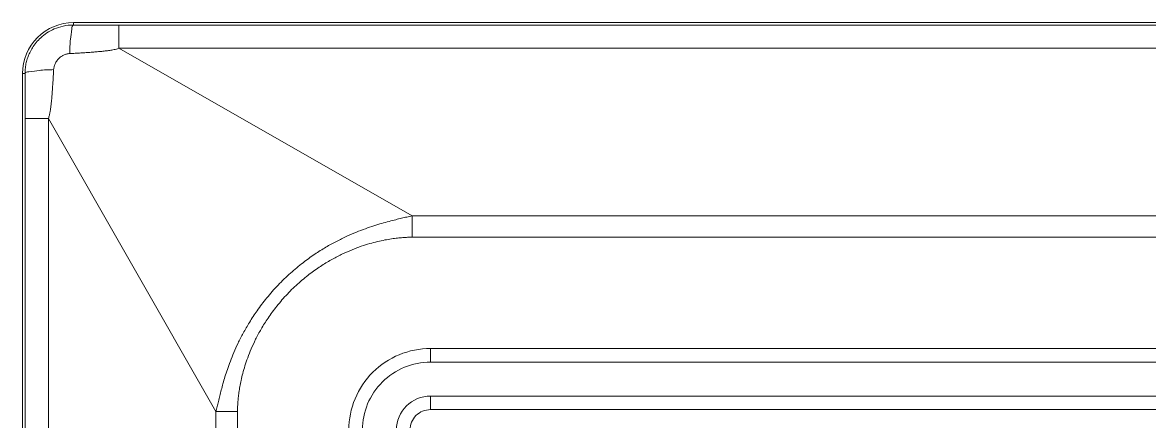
# Model space of a CAD drawing. Header units: millimetres. Extents: x 33157 to 59611, y -29750 to 1750.
# Drawn here: x 53869.28 to 53885.86, y 473.31 to 479.18 of the extents above; entities that cross this region are included whole.
import ezdxf

# ---------------------------------------------------------------- set-up
doc = ezdxf.new("R2010")
doc.units = ezdxf.units.MM
doc.layers.get('0').update_dxf_attribs({"lineweight": 18})

msp = doc.modelspace()

# ---------------------------------------------------------------- linework, layer by layer
at = {"lineweight": 9}
for p, q in [((53870.031, 479.182), (53870.031, 479.182)), ((53870.031, 479.182), (53870.031, 479.182)), ((53870.031, 479.182), (53870.031, 479.145)), ((53870.031, 479.182), (53870.031, 479.145)), ((53870.031, 479.182), (53870.031, 479.145)), ((53870.031, 479.182), (53870.031, 479.145)), ((53870.031, 479.182), (53870.031, 479.145)), ((53870.031, 479.182), (53870.031, 479.145)), ((53870.031, 479.182), (53870.031, 479.145)), ((53870.031, 479.182), (53870.031, 479.145)), ((53870.031, 479.182), (53870.031, 479.145)), ((53870.031, 479.182), (53870.031, 479.145)), ((53870.031, 479.182), (53870.031, 479.145)), ((53870.031, 479.182), (53870.031, 479.145)), ((53870.031, 479.182), (53870.031, 479.145)), ((53870.031, 479.182), (53870.031, 479.145)), ((53870.031, 479.182), (53870.031, 479.145)), ((53870.031, 479.182), (53870.031, 479.145)), ((53870.031, 479.182), (53870.031, 479.145)), ((53870.031, 479.182), (53870.031, 479.145)), ((53870.031, 479.182), (53870.031, 479.145)), ((53870.031, 479.182), (53870.031, 479.145)), ((53870.031, 479.182), (53870.031, 479.145)), ((53870.031, 479.145), (53870.031, 479.145)), ((53870.696, 479.144), (53870.696, 479.144)), ((53870.696, 479.144), (53870.696, 479.144)), ((53870.696, 479.144), (53870.696, 478.803)), ((53870.696, 479.144), (53870.696, 478.803)), ((53870.696, 479.144), (53870.696, 478.803)), ((53870.696, 479.144), (53870.696, 478.803)), ((53870.696, 479.144), (53870.696, 478.803)), ((53870.696, 479.144), (53870.696, 478.803)), ((53870.696, 479.144), (53870.696, 478.803)), ((53870.696, 479.144), (53870.696, 478.803)), ((53870.696, 479.144), (53870.696, 478.803)), ((53870.696, 479.144), (53870.696, 478.803)), ((53870.696, 479.144), (53870.696, 478.803)), ((53870.696, 479.144), (53870.696, 478.803)), ((53870.696, 479.144), (53870.696, 478.803)), ((53870.696, 479.144), (53870.696, 478.803)), ((53870.696, 479.144), (53870.696, 478.803)), ((53870.696, 479.144), (53870.696, 478.803)), ((53870.696, 479.144), (53870.696, 478.803)), ((53870.696, 479.144), (53870.696, 478.803)), ((53870.696, 479.144), (53870.696, 478.803)), ((53870.696, 479.144), (53870.696, 478.803)), ((53870.696, 479.144), (53870.696, 478.803)), ((53870.696, 478.803), (53870.696, 478.803)), ((53870.696, 478.803), (53870.696, 478.803)), ((53870.696, 478.803), (53870.696, 478.803)), ((53869.281, 478.432), (53869.281, 478.432)), ((53869.281, 478.432), (53869.281, 478.432)), ((53869.281, 478.432), (53869.281, 379.932)), ((53869.281, 478.432), (53869.281, 379.932)), ((53869.281, 478.432), (53869.281, 379.932)), ((53869.281, 478.432), (53869.281, 379.932)), ((53869.281, 478.432), (53869.281, 379.932)), ((53869.281, 478.432), (53869.281, 379.932)), ((53869.281, 478.432), (53869.281, 379.932)), ((53869.281, 478.432), (53869.281, 379.932)), ((53869.281, 478.432), (53869.281, 379.932)), ((53869.281, 478.432), (53869.281, 379.932)), ((53869.281, 478.432), (53869.281, 379.932)), ((53869.281, 478.432), (53869.281, 379.932)), ((53869.281, 478.432), (53869.281, 379.932)), ((53869.281, 478.432), (53869.281, 379.932)), ((53869.281, 478.432), (53869.281, 379.932)), ((53869.281, 478.432), (53869.281, 379.932)), ((53869.281, 478.432), (53869.281, 379.932)), ((53869.281, 478.432), (53869.281, 379.932)), ((53869.281, 478.432), (53869.281, 379.932)), ((53869.281, 478.432), (53869.281, 379.932)), ((53869.281, 478.432), (53869.281, 379.932)), ((53869.318, 478.432), (53869.318, 478.432)), ((53869.319, 477.768), (53869.319, 477.768)), ((53869.319, 477.768), (53869.319, 477.768)), ((53869.319, 477.768), (53869.319, 380.596)), ((53869.319, 477.768), (53869.319, 380.596)), ((53869.319, 477.768), (53869.319, 380.596)), ((53869.319, 477.768), (53869.319, 380.596)), ((53869.319, 477.768), (53869.319, 380.596)), ((53869.319, 477.768), (53869.319, 380.596)), ((53869.319, 477.768), (53869.319, 380.596)), ((53869.319, 477.768), (53869.319, 380.596)), ((53869.319, 477.768), (53869.319, 380.596)), ((53869.319, 477.768), (53869.319, 380.596)), ((53869.319, 477.768), (53869.319, 380.596)), ((53869.319, 477.768), (53869.319, 380.596)), ((53869.319, 477.768), (53869.319, 380.596)), ((53869.319, 477.768), (53869.319, 380.596)), ((53869.319, 477.768), (53869.319, 380.596)), ((53869.319, 477.768), (53869.319, 380.596)), ((53869.319, 477.768), (53869.319, 380.596)), ((53869.319, 477.768), (53869.319, 380.596)), ((53869.319, 477.768), (53869.319, 380.596)), ((53869.319, 477.768), (53869.319, 380.596)), ((53869.319, 477.768), (53869.319, 380.596)), ((53869.661, 477.768), (53869.661, 477.768)), ((53869.661, 477.768), (53869.661, 477.768)), ((53869.661, 477.768), (53869.661, 477.768)), ((53869.661, 477.768), (53869.661, 380.596)), ((53869.661, 477.768), (53869.661, 380.596)), ((53869.661, 477.768), (53869.661, 380.596)), ((53869.661, 477.768), (53869.661, 380.596)), ((53869.661, 477.768), (53869.661, 380.596)), ((53869.661, 477.768), (53869.661, 380.596)), ((53869.661, 477.768), (53869.661, 380.596)), ((53869.661, 477.768), (53869.661, 380.596)), ((53869.661, 477.768), (53869.661, 380.596)), ((53869.661, 477.768), (53869.661, 380.596)), ((53869.661, 477.768), (53869.661, 380.596)), ((53869.661, 477.768), (53869.661, 380.596)), ((53869.661, 477.768), (53869.661, 380.596)), ((53869.661, 477.768), (53869.661, 380.596)), ((53869.661, 477.768), (53869.661, 380.596)), ((53869.661, 477.768), (53869.661, 380.596)), ((53869.661, 477.768), (53869.661, 380.596)), ((53869.661, 477.768), (53869.661, 380.596)), ((53869.661, 477.768), (53869.661, 380.596)), ((53869.661, 477.768), (53869.661, 380.596)), ((53869.661, 477.768), (53869.661, 380.596)), ((53875.012, 476.336), (53875.012, 476.336)), ((53875.012, 476.336), (53875.012, 476.336)), ((53875.012, 476.336), (53875.012, 476.336)), ((53875.012, 476.336), (53875.012, 476.02)), ((53875.012, 476.336), (53875.012, 476.02)), ((53875.012, 476.336), (53875.012, 476.02)), ((53875.012, 476.336), (53875.012, 476.02)), ((53875.012, 476.336), (53875.012, 476.02)), ((53875.012, 476.336), (53875.012, 476.02)), ((53875.012, 476.336), (53875.012, 476.02)), ((53875.012, 476.336), (53875.012, 476.02)), ((53875.012, 476.336), (53875.012, 476.02)), ((53875.012, 476.336), (53875.012, 476.02)), ((53875.012, 476.336), (53875.012, 476.02)), ((53875.012, 476.336), (53875.012, 476.02)), ((53875.012, 476.336), (53875.012, 476.02)), ((53875.012, 476.336), (53875.012, 476.02)), ((53875.012, 476.336), (53875.012, 476.02)), ((53875.012, 476.336), (53875.012, 476.02)), ((53875.012, 476.336), (53875.012, 476.02)), ((53875.012, 476.336), (53875.012, 476.02)), ((53875.012, 476.336), (53875.012, 476.02)), ((53875.012, 476.336), (53875.012, 476.02)), ((53875.012, 476.336), (53875.012, 476.02)), ((53875.012, 476.02), (53875.012, 476.02)), ((53875.012, 476.02), (53875.012, 476.02)), ((53875.281, 474.382), (53875.281, 474.382)), ((53875.281, 474.382), (53875.281, 474.382)), ((53875.281, 474.382), (53875.281, 474.182)), ((53875.281, 474.382), (53875.281, 474.182)), ((53875.281, 474.382), (53875.281, 474.182)), ((53875.281, 474.382), (53875.281, 474.182)), ((53875.281, 474.382), (53875.281, 474.182)), ((53875.281, 474.382), (53875.281, 474.182)), ((53875.281, 474.382), (53875.281, 474.182)), ((53875.281, 474.382), (53875.281, 474.182)), ((53875.281, 474.382), (53875.281, 474.182)), ((53875.281, 474.382), (53875.281, 474.182)), ((53875.281, 474.382), (53875.281, 474.182)), ((53875.281, 474.382), (53875.281, 474.182)), ((53875.281, 474.382), (53875.281, 474.182)), ((53875.281, 474.382), (53875.281, 474.182)), ((53875.281, 474.382), (53875.281, 474.182)), ((53875.281, 474.382), (53875.281, 474.182)), ((53875.281, 474.382), (53875.281, 474.182)), ((53875.281, 474.382), (53875.281, 474.182)), ((53875.281, 474.382), (53875.281, 474.182)), ((53875.281, 474.382), (53875.281, 474.182)), ((53875.281, 474.382), (53875.281, 474.182)), ((53875.281, 474.182), (53875.281, 474.182)), ((53875.281, 474.182), (53875.281, 474.182)), ((53875.281, 473.682), (53875.281, 473.682)), ((53875.281, 473.682), (53875.281, 473.682)), ((53875.281, 473.682), (53875.281, 473.482)), ((53875.281, 473.682), (53875.281, 473.482)), ((53875.281, 473.682), (53875.281, 473.482)), ((53875.281, 473.682), (53875.281, 473.482)), ((53875.281, 473.682), (53875.281, 473.482)), ((53875.281, 473.682), (53875.281, 473.482)), ((53875.281, 473.682), (53875.281, 473.482)), ((53875.281, 473.682), (53875.281, 473.482)), ((53875.281, 473.682), (53875.281, 473.482)), ((53875.281, 473.682), (53875.281, 473.482)), ((53875.281, 473.682), (53875.281, 473.482)), ((53875.281, 473.682), (53875.281, 473.482)), ((53875.281, 473.682), (53875.281, 473.482)), ((53875.281, 473.682), (53875.281, 473.482)), ((53875.281, 473.682), (53875.281, 473.482)), ((53875.281, 473.682), (53875.281, 473.482)), ((53875.281, 473.682), (53875.281, 473.482)), ((53875.281, 473.682), (53875.281, 473.482)), ((53875.281, 473.682), (53875.281, 473.482)), ((53875.281, 473.682), (53875.281, 473.482)), ((53875.281, 473.682), (53875.281, 473.482)), ((53872.127, 473.452), (53872.127, 473.452)), ((53872.127, 473.452), (53872.127, 473.452)), ((53872.127, 473.452), (53872.127, 473.452)), ((53872.127, 473.452), (53872.127, 384.913)), ((53872.127, 473.452), (53872.127, 384.913)), ((53872.127, 473.452), (53872.127, 384.913)), ((53872.127, 473.452), (53872.127, 384.913)), ((53872.127, 473.452), (53872.127, 384.913)), ((53872.127, 473.452), (53872.127, 384.913)), ((53872.127, 473.452), (53872.127, 384.913)), ((53872.127, 473.452), (53872.127, 384.913)), ((53872.127, 473.452), (53872.127, 384.913)), ((53872.127, 473.452), (53872.127, 384.913)), ((53872.127, 473.452), (53872.127, 384.913)), ((53872.127, 473.452), (53872.127, 384.913)), ((53872.127, 473.452), (53872.127, 384.913)), ((53872.127, 473.452), (53872.127, 384.913)), ((53872.127, 473.452), (53872.127, 384.913)), ((53872.127, 473.452), (53872.127, 384.913)), ((53872.127, 473.452), (53872.127, 384.913)), ((53872.127, 473.452), (53872.127, 384.913)), ((53872.127, 473.452), (53872.127, 384.913)), ((53872.127, 473.452), (53872.127, 384.913)), ((53872.127, 473.452), (53872.127, 384.913)), ((53872.444, 473.452), (53872.444, 473.452)), ((53872.444, 473.452), (53872.444, 473.452)), ((53872.444, 473.452), (53872.444, 384.913)), ((53872.444, 473.452), (53872.444, 384.913)), ((53872.444, 473.452), (53872.444, 384.913)), ((53872.444, 473.452), (53872.444, 384.913)), ((53872.444, 473.452), (53872.444, 384.913)), ((53872.444, 473.452), (53872.444, 384.913)), ((53872.444, 473.452), (53872.444, 384.913)), ((53872.444, 473.452), (53872.444, 384.913)), ((53872.444, 473.452), (53872.444, 384.913)), ((53872.444, 473.452), (53872.444, 384.913)), ((53872.444, 473.452), (53872.444, 384.913)), ((53872.444, 473.452), (53872.444, 384.913)), ((53872.444, 473.452), (53872.444, 384.913)), ((53872.444, 473.452), (53872.444, 384.913)), ((53872.444, 473.452), (53872.444, 384.913)), ((53872.444, 473.452), (53872.444, 384.913)), ((53872.444, 473.452), (53872.444, 384.913)), ((53872.444, 473.452), (53872.444, 384.913)), ((53872.444, 473.452), (53872.444, 384.913)), ((53872.444, 473.452), (53872.444, 384.913)), ((53872.444, 473.452), (53872.444, 384.913)), ((53875.281, 473.482), (53875.281, 473.482)), ((53875.281, 473.482), (53875.281, 473.482))]:
    msp.add_line(p, q, dxfattribs=at)
for points, knots in [([(53870.031, 479.182), (53869.832, 479.182), (53869.642, 479.103), (53869.501, 478.963), (53869.36, 478.822), (53869.281, 478.631), (53869.281, 478.432)], [0, 0, 0, 0, 167400.641923, 167400.641923, 167400.641923, 334801.283846, 334801.283846, 334801.283846, 334801.283846]), ([(53869.318, 478.432), (53869.318, 478.46), (53869.32, 478.487), (53869.323, 478.515), (53869.326, 478.541), (53869.33, 478.566), (53869.336, 478.591), (53869.342, 478.616), (53869.349, 478.641), (53869.357, 478.665), (53869.366, 478.69), (53869.376, 478.714), (53869.387, 478.738), (53869.399, 478.763), (53869.412, 478.788), (53869.427, 478.811), (53869.443, 478.837), (53869.461, 478.862), (53869.481, 478.886), (53869.502, 478.912), (53869.526, 478.936), (53869.551, 478.959), (53869.578, 478.984), (53869.608, 479.007), (53869.639, 479.028), (53869.673, 479.05), (53869.71, 479.07), (53869.748, 479.087), (53869.79, 479.105), (53869.834, 479.119), (53869.878, 479.129), (53869.929, 479.14), (53869.98, 479.145), (53870.031, 479.145)], [0, 0, 0, 0, 136394.459236, 136394.459236, 136394.459236, 272788.918472, 272788.918472, 272788.918472, 409183.377708, 409183.377708, 409183.377708, 545577.836944, 545577.836944, 545577.836944, 681972.29618, 681972.29618, 681972.29618, 818366.755416, 818366.755416, 818366.755416, 954761.214652, 954761.214652, 954761.214652, 1091155.673888, 1091155.673888, 1091155.673888, 1227550.133124, 1227550.133124, 1227550.133124, 1363944.59236, 1363944.59236, 1363944.59236, 1500339.051596, 1500339.051596, 1500339.051596, 1500339.051596]), ([(53870.031, 479.145), (53870.011, 479.142), (53870.009, 479.114), (53870.006, 479.088), (53870, 479.027), (53869.991, 478.985), (53869.986, 478.938), (53869.979, 478.872), (53869.977, 478.796), (53869.976, 478.725)], [0, 0, 0, 0, 154840.820185, 154840.820185, 154840.820185, 309681.64037, 309681.64037, 309681.64037, 464522.460555, 464522.460555, 464522.460555, 464522.460555]), ([(53870.031, 479.145), (53870.057, 479.145), (53870.082, 479.145), (53870.108, 479.145), (53870.133, 479.145), (53870.159, 479.145), (53870.184, 479.145), (53870.209, 479.145), (53870.234, 479.145), (53870.259, 479.145), (53870.283, 479.145), (53870.307, 479.145), (53870.331, 479.145), (53870.354, 479.145), (53870.377, 479.145), (53870.399, 479.145), (53870.42, 479.145), (53870.442, 479.145), (53870.463, 479.145), (53870.483, 479.145), (53870.503, 479.145), (53870.524, 479.145), (53870.543, 479.145), (53870.563, 479.145), (53870.583, 479.145), (53870.602, 479.145), (53870.621, 479.145), (53870.64, 479.144), (53870.659, 479.144), (53870.677, 479.144), (53870.696, 479.144)], [0, 0, 0, 0, 137064.149474, 137064.149474, 137064.149474, 274128.298948, 274128.298948, 274128.298948, 411192.448422, 411192.448422, 411192.448422, 548256.597896, 548256.597896, 548256.597896, 685320.74737, 685320.74737, 685320.74737, 822384.896844, 822384.896844, 822384.896844, 959449.046318, 959449.046318, 959449.046318, 1096513.195792, 1096513.195792, 1096513.195792, 1233577.345266, 1233577.345266, 1233577.345266, 1370641.49474, 1370641.49474, 1370641.49474, 1370641.49474]), ([(53869.976, 478.725), (53870.003, 478.726), (53870.029, 478.728), (53870.056, 478.729), (53870.083, 478.731), (53870.11, 478.732), (53870.137, 478.734), (53870.163, 478.736), (53870.189, 478.737), (53870.215, 478.739), (53870.241, 478.741), (53870.266, 478.742), (53870.292, 478.744), (53870.316, 478.746), (53870.34, 478.748), (53870.364, 478.75), (53870.387, 478.752), (53870.409, 478.754), (53870.432, 478.756), (53870.454, 478.758), (53870.476, 478.76), (53870.497, 478.763), (53870.519, 478.765), (53870.541, 478.768), (53870.563, 478.772), (53870.584, 478.775), (53870.605, 478.778), (53870.627, 478.783), (53870.65, 478.788), (53870.673, 478.794), (53870.696, 478.803)], [0, 0, 0, 0, 137064.534909, 137064.534909, 137064.534909, 274129.069818, 274129.069818, 274129.069818, 411193.604727, 411193.604727, 411193.604727, 548258.139636, 548258.139636, 548258.139636, 685322.674545, 685322.674545, 685322.674545, 822387.209454, 822387.209454, 822387.209454, 959451.744363, 959451.744363, 959451.744363, 1096516.279272, 1096516.279272, 1096516.279272, 1233580.814181, 1233580.814181, 1233580.814181, 1370645.34909, 1370645.34909, 1370645.34909, 1370645.34909]), ([(53869.739, 478.488), (53869.739, 478.496), (53869.74, 478.505), (53869.742, 478.514), (53869.743, 478.522), (53869.745, 478.53), (53869.747, 478.538), (53869.749, 478.546), (53869.752, 478.554), (53869.755, 478.562), (53869.758, 478.57), (53869.762, 478.578), (53869.766, 478.585), (53869.77, 478.593), (53869.775, 478.601), (53869.78, 478.609), (53869.785, 478.617), (53869.791, 478.626), (53869.798, 478.633), (53869.805, 478.642), (53869.813, 478.65), (53869.821, 478.658), (53869.83, 478.666), (53869.84, 478.674), (53869.85, 478.681), (53869.861, 478.689), (53869.873, 478.695), (53869.886, 478.701), (53869.899, 478.708), (53869.913, 478.713), (53869.927, 478.717), (53869.943, 478.721), (53869.96, 478.724), (53869.976, 478.725)], [0, 0, 0, 0, 136395.835404, 136395.835404, 136395.835404, 272791.670809, 272791.670809, 272791.670809, 409187.506213, 409187.506213, 409187.506213, 545583.341617, 545583.341617, 545583.341617, 681979.177021, 681979.177021, 681979.177021, 818375.012426, 818375.012426, 818375.012426, 954770.84783, 954770.84783, 954770.84783, 1091166.683234, 1091166.683234, 1091166.683234, 1227562.518639, 1227562.518639, 1227562.518639, 1363958.354043, 1363958.354043, 1363958.354043, 1500354.189447, 1500354.189447, 1500354.189447, 1500354.189447]), ([(53869.318, 478.432), (53869.321, 478.453), (53869.35, 478.455), (53869.375, 478.457), (53869.437, 478.464), (53869.479, 478.472), (53869.526, 478.477), (53869.592, 478.485), (53869.668, 478.486), (53869.739, 478.488)], [0, 0, 0, 0, 154840.016513, 154840.016513, 154840.016513, 309680.033025, 309680.033025, 309680.033025, 464520.049538, 464520.049538, 464520.049538, 464520.049538]), ([(53869.319, 477.768), (53869.319, 477.782), (53869.319, 477.796), (53869.319, 477.81), (53869.319, 477.823), (53869.319, 477.837), (53869.319, 477.851), (53869.319, 477.866), (53869.319, 477.88), (53869.319, 477.895), (53869.319, 477.911), (53869.319, 477.927), (53869.319, 477.943), (53869.319, 477.961), (53869.319, 477.978), (53869.319, 477.995), (53869.319, 478.014), (53869.319, 478.033), (53869.319, 478.052), (53869.319, 478.073), (53869.319, 478.093), (53869.319, 478.114), (53869.319, 478.136), (53869.319, 478.159), (53869.319, 478.182), (53869.319, 478.207), (53869.319, 478.232), (53869.319, 478.258), (53869.319, 478.286), (53869.319, 478.314), (53869.318, 478.342), (53869.318, 478.372), (53869.318, 478.402), (53869.318, 478.432)], [0, 0, 0, 0, 136395.301452, 136395.301452, 136395.301452, 272790.602903, 272790.602903, 272790.602903, 409185.904355, 409185.904355, 409185.904355, 545581.205806, 545581.205806, 545581.205806, 681976.507258, 681976.507258, 681976.507258, 818371.808709, 818371.808709, 818371.808709, 954767.110161, 954767.110161, 954767.110161, 1091162.411612, 1091162.411612, 1091162.411612, 1227557.713064, 1227557.713064, 1227557.713064, 1363953.014516, 1363953.014516, 1363953.014516, 1500348.315967, 1500348.315967, 1500348.315967, 1500348.315967]), ([(53869.661, 477.768), (53869.668, 477.785), (53869.673, 477.802), (53869.677, 477.82), (53869.681, 477.835), (53869.684, 477.851), (53869.686, 477.867), (53869.689, 477.884), (53869.692, 477.9), (53869.694, 477.917), (53869.697, 477.934), (53869.699, 477.952), (53869.701, 477.97), (53869.703, 477.988), (53869.705, 478.007), (53869.707, 478.026), (53869.709, 478.046), (53869.711, 478.066), (53869.713, 478.087), (53869.715, 478.108), (53869.716, 478.13), (53869.718, 478.152), (53869.72, 478.176), (53869.721, 478.2), (53869.723, 478.224), (53869.725, 478.251), (53869.727, 478.277), (53869.728, 478.304), (53869.73, 478.334), (53869.732, 478.363), (53869.734, 478.393), (53869.735, 478.424), (53869.737, 478.456), (53869.739, 478.488)], [0, 0, 0, 0, 136396.203685, 136396.203685, 136396.203685, 272792.40737, 272792.40737, 272792.40737, 409188.611055, 409188.611055, 409188.611055, 545584.81474, 545584.81474, 545584.81474, 681981.018426, 681981.018426, 681981.018426, 818377.222111, 818377.222111, 818377.222111, 954773.425796, 954773.425796, 954773.425796, 1091169.629481, 1091169.629481, 1091169.629481, 1227565.833166, 1227565.833166, 1227565.833166, 1363962.036851, 1363962.036851, 1363962.036851, 1500358.240536, 1500358.240536, 1500358.240536, 1500358.240536]), ([(53875.012, 476.336), (53874.987, 476.33), (53874.961, 476.324), (53874.935, 476.318), (53874.909, 476.312), (53874.882, 476.306), (53874.856, 476.299), (53874.827, 476.293), (53874.798, 476.286), (53874.77, 476.279), (53874.737, 476.271), (53874.705, 476.262), (53874.672, 476.254), (53874.636, 476.244), (53874.6, 476.234), (53874.564, 476.224), (53874.526, 476.213), (53874.487, 476.201), (53874.448, 476.188), (53874.407, 476.175), (53874.366, 476.161), (53874.325, 476.146), (53874.28, 476.13), (53874.236, 476.113), (53874.192, 476.095), (53874.145, 476.076), (53874.097, 476.055), (53874.05, 476.034), (53874, 476.011), (53873.95, 475.986), (53873.9, 475.96), (53873.848, 475.933), (53873.795, 475.904), (53873.744, 475.874), (53873.688, 475.841), (53873.634, 475.806), (53873.58, 475.77), (53873.521, 475.73), (53873.463, 475.689), (53873.407, 475.645), (53873.344, 475.597), (53873.283, 475.546), (53873.224, 475.493), (53873.16, 475.436), (53873.099, 475.377), (53873.04, 475.315), (53872.981, 475.254), (53872.925, 475.19), (53872.872, 475.125), (53872.823, 475.065), (53872.776, 475.003), (53872.732, 474.939), (53872.692, 474.883), (53872.654, 474.826), (53872.619, 474.767), (53872.587, 474.715), (53872.556, 474.662), (53872.527, 474.608), (53872.5, 474.559), (53872.475, 474.509), (53872.451, 474.459), (53872.43, 474.413), (53872.409, 474.367), (53872.389, 474.321), (53872.371, 474.278), (53872.354, 474.236), (53872.338, 474.193), (53872.323, 474.153), (53872.308, 474.114), (53872.295, 474.074), (53872.283, 474.038), (53872.271, 474.002), (53872.259, 473.965), (53872.249, 473.932), (53872.239, 473.898), (53872.23, 473.864), (53872.221, 473.833), (53872.213, 473.802), (53872.204, 473.771), (53872.197, 473.742), (53872.19, 473.713), (53872.183, 473.684), (53872.176, 473.657), (53872.17, 473.63), (53872.163, 473.603), (53872.157, 473.577), (53872.151, 473.552), (53872.145, 473.526), (53872.139, 473.501), (53872.134, 473.476), (53872.127, 473.452)], [0, 0, 0, 0, 132018.448804, 132018.448804, 132018.448804, 264036.897607, 264036.897607, 264036.897607, 396055.346411, 396055.346411, 396055.346411, 528073.795215, 528073.795215, 528073.795215, 660092.244018, 660092.244018, 660092.244018, 792110.692822, 792110.692822, 792110.692822, 924129.141625, 924129.141625, 924129.141625, 1056147.590429, 1056147.590429, 1056147.590429, 1188166.039233, 1188166.039233, 1188166.039233, 1320184.488036, 1320184.488036, 1320184.488036, 1452202.93684, 1452202.93684, 1452202.93684, 1584221.385644, 1584221.385644, 1584221.385644, 1716239.834447, 1716239.834447, 1716239.834447, 1848258.283251, 1848258.283251, 1848258.283251, 1980276.732055, 1980276.732055, 1980276.732055, 2112295.180858, 2112295.180858, 2112295.180858, 2244313.629662, 2244313.629662, 2244313.629662, 2376332.078465, 2376332.078465, 2376332.078465, 2508350.527269, 2508350.527269, 2508350.527269, 2640368.976073, 2640368.976073, 2640368.976073, 2772387.424876, 2772387.424876, 2772387.424876, 2904405.87368, 2904405.87368, 2904405.87368, 3036424.322484, 3036424.322484, 3036424.322484, 3168442.771287, 3168442.771287, 3168442.771287, 3300461.220091, 3300461.220091, 3300461.220091, 3432479.668895, 3432479.668895, 3432479.668895, 3564498.117698, 3564498.117698, 3564498.117698, 3696516.566502, 3696516.566502, 3696516.566502, 3828535.015305, 3828535.015305, 3828535.015305, 3960553.464109, 3960553.464109, 3960553.464109, 3960553.464109]), ([(53875.012, 476.02), (53874.99, 476.02), (53874.968, 476.02), (53874.946, 476.019), (53874.923, 476.018), (53874.9, 476.017), (53874.876, 476.015), (53874.85, 476.013), (53874.825, 476.011), (53874.799, 476.008), (53874.769, 476.005), (53874.74, 476.001), (53874.71, 475.997), (53874.677, 475.992), (53874.644, 475.986), (53874.611, 475.98), (53874.575, 475.973), (53874.539, 475.965), (53874.504, 475.957), (53874.465, 475.947), (53874.427, 475.937), (53874.388, 475.926), (53874.347, 475.914), (53874.305, 475.901), (53874.264, 475.887), (53874.219, 475.871), (53874.175, 475.855), (53874.131, 475.837), (53874.083, 475.817), (53874.036, 475.796), (53873.989, 475.774), (53873.939, 475.75), (53873.89, 475.725), (53873.841, 475.698), (53873.788, 475.669), (53873.737, 475.638), (53873.686, 475.605), (53873.63, 475.569), (53873.576, 475.531), (53873.522, 475.492), (53873.463, 475.447), (53873.405, 475.4), (53873.35, 475.351), (53873.29, 475.298), (53873.232, 475.242), (53873.177, 475.184), (53873.123, 475.127), (53873.071, 475.067), (53873.022, 475.005), (53872.976, 474.949), (53872.934, 474.89), (53872.893, 474.83), (53872.857, 474.777), (53872.823, 474.723), (53872.791, 474.667), (53872.762, 474.618), (53872.735, 474.568), (53872.71, 474.517), (53872.687, 474.471), (53872.665, 474.424), (53872.645, 474.376), (53872.627, 474.333), (53872.609, 474.29), (53872.593, 474.246), (53872.579, 474.206), (53872.565, 474.166), (53872.553, 474.126), (53872.541, 474.089), (53872.531, 474.052), (53872.521, 474.015), (53872.512, 473.981), (53872.504, 473.947), (53872.496, 473.913), (53872.49, 473.882), (53872.483, 473.851), (53872.478, 473.82), (53872.473, 473.792), (53872.468, 473.763), (53872.464, 473.735), (53872.461, 473.708), (53872.457, 473.682), (53872.455, 473.656), (53872.452, 473.632), (53872.45, 473.607), (53872.448, 473.583), (53872.447, 473.561), (53872.446, 473.538), (53872.445, 473.516), (53872.444, 473.494), (53872.444, 473.473), (53872.444, 473.452)], [0, 0, 0, 0, 132019.101998, 132019.101998, 132019.101998, 264038.203995, 264038.203995, 264038.203995, 396057.305993, 396057.305993, 396057.305993, 528076.40799, 528076.40799, 528076.40799, 660095.509988, 660095.509988, 660095.509988, 792114.611986, 792114.611986, 792114.611986, 924133.713983, 924133.713983, 924133.713983, 1056152.815981, 1056152.815981, 1056152.815981, 1188171.917978, 1188171.917978, 1188171.917978, 1320191.019976, 1320191.019976, 1320191.019976, 1452210.121974, 1452210.121974, 1452210.121974, 1584229.223971, 1584229.223971, 1584229.223971, 1716248.325969, 1716248.325969, 1716248.325969, 1848267.427966, 1848267.427966, 1848267.427966, 1980286.529964, 1980286.529964, 1980286.529964, 2112305.631962, 2112305.631962, 2112305.631962, 2244324.733959, 2244324.733959, 2244324.733959, 2376343.835957, 2376343.835957, 2376343.835957, 2508362.937954, 2508362.937954, 2508362.937954, 2640382.039952, 2640382.039952, 2640382.039952, 2772401.14195, 2772401.14195, 2772401.14195, 2904420.243947, 2904420.243947, 2904420.243947, 3036439.345945, 3036439.345945, 3036439.345945, 3168458.447942, 3168458.447942, 3168458.447942, 3300477.54994, 3300477.54994, 3300477.54994, 3432496.651938, 3432496.651938, 3432496.651938, 3564515.753935, 3564515.753935, 3564515.753935, 3696534.855933, 3696534.855933, 3696534.855933, 3828553.95793, 3828553.95793, 3828553.95793, 3960573.059928, 3960573.059928, 3960573.059928, 3960573.059928]), ([(53875.281, 474.382), (53874.963, 474.382), (53874.658, 474.256), (53874.433, 474.031), (53874.208, 473.806), (53874.081, 473.5), (53874.081, 473.182)], [0, 0, 0, 0, 167423.264656, 167423.264656, 167423.264656, 334846.529313, 334846.529313, 334846.529313, 334846.529313]), ([(53875.281, 474.182), (53875.016, 474.182), (53874.762, 474.077), (53874.574, 473.889), (53874.387, 473.702), (53874.281, 473.447), (53874.281, 473.182)], [0, 0, 0, 0, 167424.087987, 167424.087987, 167424.087987, 334848.175975, 334848.175975, 334848.175975, 334848.175975]), ([(53875.281, 473.682), (53875.149, 473.682), (53875.022, 473.63), (53874.928, 473.536), (53874.834, 473.442), (53874.781, 473.315), (53874.781, 473.182)], [0, 0, 0, 0, 167426.146624, 167426.146624, 167426.146624, 334852.293248, 334852.293248, 334852.293248, 334852.293248]), ([(53875.281, 473.482), (53875.202, 473.482), (53875.126, 473.451), (53875.069, 473.394), (53875.013, 473.338), (53874.981, 473.262), (53874.981, 473.182)], [0, 0, 0, 0, 167426.970067, 167426.970067, 167426.970067, 334853.940134, 334853.940134, 334853.940134, 334853.940134])]:
    msp.add_open_spline(points, degree=3, knots=knots, dxfattribs=at)
for points in [[(53903.231, 479.182), (53903.231, 479.182), (53870.031, 479.182), (53870.031, 479.182)], [(53903.231, 479.182), (53903.231, 479.182), (53870.031, 479.182), (53870.031, 479.182)], [(53903.231, 479.182), (53903.231, 479.182), (53870.031, 479.182), (53870.031, 479.182)], [(53903.231, 479.182), (53903.231, 479.182), (53870.031, 479.182), (53870.031, 479.182)], [(53903.231, 479.182), (53903.231, 479.182), (53870.031, 479.182), (53870.031, 479.182)], [(53903.231, 479.182), (53903.231, 479.182), (53870.031, 479.182), (53870.031, 479.182)], [(53903.231, 479.182), (53903.231, 479.182), (53870.031, 479.182), (53870.031, 479.182)], [(53903.231, 479.182), (53903.231, 479.182), (53870.031, 479.182), (53870.031, 479.182)], [(53903.231, 479.182), (53903.231, 479.182), (53870.031, 479.182), (53870.031, 479.182)], [(53903.231, 479.182), (53903.231, 479.182), (53870.031, 479.182), (53870.031, 479.182)], [(53903.231, 479.182), (53903.231, 479.182), (53870.031, 479.182), (53870.031, 479.182)], [(53903.231, 479.182), (53903.231, 479.182), (53870.031, 479.182), (53870.031, 479.182)], [(53903.231, 479.182), (53903.231, 479.182), (53870.031, 479.182), (53870.031, 479.182)], [(53903.231, 479.182), (53903.231, 479.182), (53870.031, 479.182), (53870.031, 479.182)], [(53903.231, 479.182), (53903.231, 479.182), (53870.031, 479.182), (53870.031, 479.182)], [(53903.231, 479.182), (53903.231, 479.182), (53870.031, 479.182), (53870.031, 479.182)], [(53903.231, 479.182), (53903.231, 479.182), (53870.031, 479.182), (53870.031, 479.182)], [(53903.231, 479.182), (53903.231, 479.182), (53870.031, 479.182), (53870.031, 479.182)], [(53903.231, 479.182), (53903.231, 479.182), (53870.031, 479.182), (53870.031, 479.182)], [(53903.231, 479.182), (53903.231, 479.182), (53870.031, 479.182), (53870.031, 479.182)], [(53903.231, 479.182), (53903.231, 479.182), (53870.031, 479.182), (53870.031, 479.182)], [(53870.696, 479.144), (53870.696, 479.144), (53902.567, 479.144), (53902.567, 479.144)], [(53870.696, 479.144), (53870.696, 479.144), (53902.567, 479.144), (53902.567, 479.144)], [(53870.696, 479.144), (53870.696, 479.144), (53902.567, 479.144), (53902.567, 479.144)], [(53870.696, 479.144), (53870.696, 479.144), (53902.567, 479.144), (53902.567, 479.144)], [(53870.696, 479.144), (53870.696, 479.144), (53902.567, 479.144), (53902.567, 479.144)], [(53870.696, 479.144), (53870.696, 479.144), (53902.567, 479.144), (53902.567, 479.144)], [(53870.696, 479.144), (53870.696, 479.144), (53902.567, 479.144), (53902.567, 479.144)], [(53870.696, 479.144), (53870.696, 479.144), (53902.567, 479.144), (53902.567, 479.144)], [(53870.696, 479.144), (53870.696, 479.144), (53902.567, 479.144), (53902.567, 479.144)], [(53870.696, 479.144), (53870.696, 479.144), (53902.567, 479.144), (53902.567, 479.144)], [(53870.696, 479.144), (53870.696, 479.144), (53902.567, 479.144), (53902.567, 479.144)], [(53870.696, 479.144), (53870.696, 479.144), (53902.567, 479.144), (53902.567, 479.144)], [(53870.696, 479.144), (53870.696, 479.144), (53902.567, 479.144), (53902.567, 479.144)], [(53870.696, 479.144), (53870.696, 479.144), (53902.567, 479.144), (53902.567, 479.144)], [(53870.696, 479.144), (53870.696, 479.144), (53902.567, 479.144), (53902.567, 479.144)], [(53870.696, 479.144), (53870.696, 479.144), (53902.567, 479.144), (53902.567, 479.144)], [(53870.696, 479.144), (53870.696, 479.144), (53902.567, 479.144), (53902.567, 479.144)], [(53870.696, 479.144), (53870.696, 479.144), (53902.567, 479.144), (53902.567, 479.144)], [(53870.696, 479.144), (53870.696, 479.144), (53902.567, 479.144), (53902.567, 479.144)], [(53870.696, 479.144), (53870.696, 479.144), (53902.567, 479.144), (53902.567, 479.144)], [(53870.696, 479.144), (53870.696, 479.144), (53902.567, 479.144), (53902.567, 479.144)], [(53870.696, 478.803), (53870.696, 478.803), (53902.567, 478.803), (53902.567, 478.803)], [(53870.696, 478.803), (53870.696, 478.803), (53902.567, 478.803), (53902.567, 478.803)], [(53870.696, 478.803), (53870.696, 478.803), (53902.567, 478.803), (53902.567, 478.803)], [(53870.696, 478.803), (53870.696, 478.803), (53902.567, 478.803), (53902.567, 478.803)], [(53870.696, 478.803), (53870.696, 478.803), (53902.567, 478.803), (53902.567, 478.803)], [(53870.696, 478.803), (53870.696, 478.803), (53902.567, 478.803), (53902.567, 478.803)], [(53870.696, 478.803), (53870.696, 478.803), (53902.567, 478.803), (53902.567, 478.803)], [(53870.696, 478.803), (53870.696, 478.803), (53902.567, 478.803), (53902.567, 478.803)], [(53870.696, 478.803), (53870.696, 478.803), (53902.567, 478.803), (53902.567, 478.803)], [(53870.696, 478.803), (53870.696, 478.803), (53902.567, 478.803), (53902.567, 478.803)], [(53870.696, 478.803), (53870.696, 478.803), (53902.567, 478.803), (53902.567, 478.803)], [(53870.696, 478.803), (53870.696, 478.803), (53902.567, 478.803), (53902.567, 478.803)], [(53870.696, 478.803), (53870.696, 478.803), (53902.567, 478.803), (53902.567, 478.803)], [(53870.696, 478.803), (53870.696, 478.803), (53902.567, 478.803), (53902.567, 478.803)], [(53870.696, 478.803), (53870.696, 478.803), (53902.567, 478.803), (53902.567, 478.803)], [(53870.696, 478.803), (53870.696, 478.803), (53902.567, 478.803), (53902.567, 478.803)], [(53870.696, 478.803), (53870.696, 478.803), (53902.567, 478.803), (53902.567, 478.803)], [(53870.696, 478.803), (53870.696, 478.803), (53902.567, 478.803), (53902.567, 478.803)], [(53870.696, 478.803), (53870.696, 478.803), (53902.567, 478.803), (53902.567, 478.803)], [(53870.696, 478.803), (53870.696, 478.803), (53902.567, 478.803), (53902.567, 478.803)], [(53870.696, 478.803), (53870.696, 478.803), (53902.567, 478.803), (53902.567, 478.803)], [(53870.696, 478.803), (53870.696, 478.803), (53875.012, 476.336), (53875.012, 476.336)], [(53870.696, 478.803), (53870.696, 478.803), (53875.012, 476.336), (53875.012, 476.336)], [(53870.696, 478.803), (53870.696, 478.803), (53875.012, 476.336), (53875.012, 476.336)], [(53870.696, 478.803), (53870.696, 478.803), (53875.012, 476.336), (53875.012, 476.336)], [(53870.696, 478.803), (53870.696, 478.803), (53875.012, 476.336), (53875.012, 476.336)], [(53870.696, 478.803), (53870.696, 478.803), (53875.012, 476.336), (53875.012, 476.336)], [(53870.696, 478.803), (53870.696, 478.803), (53875.012, 476.336), (53875.012, 476.336)], [(53870.696, 478.803), (53870.696, 478.803), (53875.012, 476.336), (53875.012, 476.336)], [(53870.696, 478.803), (53870.696, 478.803), (53875.012, 476.336), (53875.012, 476.336)], [(53870.696, 478.803), (53870.696, 478.803), (53875.012, 476.336), (53875.012, 476.336)], [(53870.696, 478.803), (53870.696, 478.803), (53875.012, 476.336), (53875.012, 476.336)], [(53870.696, 478.803), (53870.696, 478.803), (53875.012, 476.336), (53875.012, 476.336)], [(53870.696, 478.803), (53870.696, 478.803), (53875.012, 476.336), (53875.012, 476.336)], [(53870.696, 478.803), (53870.696, 478.803), (53875.012, 476.336), (53875.012, 476.336)], [(53870.696, 478.803), (53870.696, 478.803), (53875.012, 476.336), (53875.012, 476.336)], [(53870.696, 478.803), (53870.696, 478.803), (53875.012, 476.336), (53875.012, 476.336)], [(53870.696, 478.803), (53870.696, 478.803), (53875.012, 476.336), (53875.012, 476.336)], [(53870.696, 478.803), (53870.696, 478.803), (53875.012, 476.336), (53875.012, 476.336)], [(53870.696, 478.803), (53870.696, 478.803), (53875.012, 476.336), (53875.012, 476.336)], [(53870.696, 478.803), (53870.696, 478.803), (53875.012, 476.336), (53875.012, 476.336)], [(53870.696, 478.803), (53870.696, 478.803), (53875.012, 476.336), (53875.012, 476.336)], [(53869.318, 478.432), (53869.318, 478.432), (53869.281, 478.432), (53869.281, 478.432)], [(53869.318, 478.432), (53869.318, 478.432), (53869.281, 478.432), (53869.281, 478.432)], [(53869.318, 478.432), (53869.318, 478.432), (53869.281, 478.432), (53869.281, 478.432)], [(53869.318, 478.432), (53869.318, 478.432), (53869.281, 478.432), (53869.281, 478.432)], [(53869.318, 478.432), (53869.318, 478.432), (53869.281, 478.432), (53869.281, 478.432)], [(53869.318, 478.432), (53869.318, 478.432), (53869.281, 478.432), (53869.281, 478.432)], [(53869.318, 478.432), (53869.318, 478.432), (53869.281, 478.432), (53869.281, 478.432)], [(53869.318, 478.432), (53869.318, 478.432), (53869.281, 478.432), (53869.281, 478.432)], [(53869.318, 478.432), (53869.318, 478.432), (53869.281, 478.432), (53869.281, 478.432)], [(53869.318, 478.432), (53869.318, 478.432), (53869.281, 478.432), (53869.281, 478.432)], [(53869.318, 478.432), (53869.318, 478.432), (53869.281, 478.432), (53869.281, 478.432)], [(53869.318, 478.432), (53869.318, 478.432), (53869.281, 478.432), (53869.281, 478.432)], [(53869.318, 478.432), (53869.318, 478.432), (53869.281, 478.432), (53869.281, 478.432)], [(53869.318, 478.432), (53869.318, 478.432), (53869.281, 478.432), (53869.281, 478.432)], [(53869.318, 478.432), (53869.318, 478.432), (53869.281, 478.432), (53869.281, 478.432)], [(53869.318, 478.432), (53869.318, 478.432), (53869.281, 478.432), (53869.281, 478.432)], [(53869.318, 478.432), (53869.318, 478.432), (53869.281, 478.432), (53869.281, 478.432)], [(53869.318, 478.432), (53869.318, 478.432), (53869.281, 478.432), (53869.281, 478.432)], [(53869.318, 478.432), (53869.318, 478.432), (53869.281, 478.432), (53869.281, 478.432)], [(53869.318, 478.432), (53869.318, 478.432), (53869.281, 478.432), (53869.281, 478.432)], [(53869.318, 478.432), (53869.318, 478.432), (53869.281, 478.432), (53869.281, 478.432)], [(53869.319, 477.768), (53869.319, 477.768), (53869.661, 477.768), (53869.661, 477.768)], [(53869.319, 477.768), (53869.319, 477.768), (53869.661, 477.768), (53869.661, 477.768)], [(53869.319, 477.768), (53869.319, 477.768), (53869.661, 477.768), (53869.661, 477.768)], [(53869.319, 477.768), (53869.319, 477.768), (53869.661, 477.768), (53869.661, 477.768)], [(53869.319, 477.768), (53869.319, 477.768), (53869.661, 477.768), (53869.661, 477.768)], [(53869.319, 477.768), (53869.319, 477.768), (53869.661, 477.768), (53869.661, 477.768)], [(53869.319, 477.768), (53869.319, 477.768), (53869.661, 477.768), (53869.661, 477.768)], [(53869.319, 477.768), (53869.319, 477.768), (53869.661, 477.768), (53869.661, 477.768)], [(53869.319, 477.768), (53869.319, 477.768), (53869.661, 477.768), (53869.661, 477.768)], [(53869.319, 477.768), (53869.319, 477.768), (53869.661, 477.768), (53869.661, 477.768)], [(53869.319, 477.768), (53869.319, 477.768), (53869.661, 477.768), (53869.661, 477.768)], [(53869.319, 477.768), (53869.319, 477.768), (53869.661, 477.768), (53869.661, 477.768)], [(53869.319, 477.768), (53869.319, 477.768), (53869.661, 477.768), (53869.661, 477.768)], [(53869.319, 477.768), (53869.319, 477.768), (53869.661, 477.768), (53869.661, 477.768)], [(53869.319, 477.768), (53869.319, 477.768), (53869.661, 477.768), (53869.661, 477.768)], [(53869.319, 477.768), (53869.319, 477.768), (53869.661, 477.768), (53869.661, 477.768)], [(53869.319, 477.768), (53869.319, 477.768), (53869.661, 477.768), (53869.661, 477.768)], [(53869.319, 477.768), (53869.319, 477.768), (53869.661, 477.768), (53869.661, 477.768)], [(53869.319, 477.768), (53869.319, 477.768), (53869.661, 477.768), (53869.661, 477.768)], [(53869.319, 477.768), (53869.319, 477.768), (53869.661, 477.768), (53869.661, 477.768)], [(53869.319, 477.768), (53869.319, 477.768), (53869.661, 477.768), (53869.661, 477.768)], [(53869.661, 477.768), (53869.661, 477.768), (53872.127, 473.452), (53872.127, 473.452)], [(53869.661, 477.768), (53869.661, 477.768), (53872.127, 473.452), (53872.127, 473.452)], [(53869.661, 477.768), (53869.661, 477.768), (53872.127, 473.452), (53872.127, 473.452)], [(53869.661, 477.768), (53869.661, 477.768), (53872.127, 473.452), (53872.127, 473.452)], [(53869.661, 477.768), (53869.661, 477.768), (53872.127, 473.452), (53872.127, 473.452)], [(53869.661, 477.768), (53869.661, 477.768), (53872.127, 473.452), (53872.127, 473.452)], [(53869.661, 477.768), (53869.661, 477.768), (53872.127, 473.452), (53872.127, 473.452)], [(53869.661, 477.768), (53869.661, 477.768), (53872.127, 473.452), (53872.127, 473.452)], [(53869.661, 477.768), (53869.661, 477.768), (53872.127, 473.452), (53872.127, 473.452)], [(53869.661, 477.768), (53869.661, 477.768), (53872.127, 473.452), (53872.127, 473.452)], [(53869.661, 477.768), (53869.661, 477.768), (53872.127, 473.452), (53872.127, 473.452)], [(53869.661, 477.768), (53869.661, 477.768), (53872.127, 473.452), (53872.127, 473.452)], [(53869.661, 477.768), (53869.661, 477.768), (53872.127, 473.452), (53872.127, 473.452)], [(53869.661, 477.768), (53869.661, 477.768), (53872.127, 473.452), (53872.127, 473.452)], [(53869.661, 477.768), (53869.661, 477.768), (53872.127, 473.452), (53872.127, 473.452)], [(53869.661, 477.768), (53869.661, 477.768), (53872.127, 473.452), (53872.127, 473.452)], [(53869.661, 477.768), (53869.661, 477.768), (53872.127, 473.452), (53872.127, 473.452)], [(53869.661, 477.768), (53869.661, 477.768), (53872.127, 473.452), (53872.127, 473.452)], [(53869.661, 477.768), (53869.661, 477.768), (53872.127, 473.452), (53872.127, 473.452)], [(53869.661, 477.768), (53869.661, 477.768), (53872.127, 473.452), (53872.127, 473.452)], [(53869.661, 477.768), (53869.661, 477.768), (53872.127, 473.452), (53872.127, 473.452)], [(53898.251, 476.336), (53898.251, 476.336), (53875.012, 476.336), (53875.012, 476.336)], [(53898.251, 476.336), (53898.251, 476.336), (53875.012, 476.336), (53875.012, 476.336)], [(53898.251, 476.336), (53898.251, 476.336), (53875.012, 476.336), (53875.012, 476.336)], [(53898.251, 476.336), (53898.251, 476.336), (53875.012, 476.336), (53875.012, 476.336)], [(53898.251, 476.336), (53898.251, 476.336), (53875.012, 476.336), (53875.012, 476.336)], [(53898.251, 476.336), (53898.251, 476.336), (53875.012, 476.336), (53875.012, 476.336)], [(53898.251, 476.336), (53898.251, 476.336), (53875.012, 476.336), (53875.012, 476.336)], [(53898.251, 476.336), (53898.251, 476.336), (53875.012, 476.336), (53875.012, 476.336)], [(53898.251, 476.336), (53898.251, 476.336), (53875.012, 476.336), (53875.012, 476.336)], [(53898.251, 476.336), (53898.251, 476.336), (53875.012, 476.336), (53875.012, 476.336)], [(53898.251, 476.336), (53898.251, 476.336), (53875.012, 476.336), (53875.012, 476.336)], [(53898.251, 476.336), (53898.251, 476.336), (53875.012, 476.336), (53875.012, 476.336)], [(53898.251, 476.336), (53898.251, 476.336), (53875.012, 476.336), (53875.012, 476.336)], [(53898.251, 476.336), (53898.251, 476.336), (53875.012, 476.336), (53875.012, 476.336)], [(53898.251, 476.336), (53898.251, 476.336), (53875.012, 476.336), (53875.012, 476.336)], [(53898.251, 476.336), (53898.251, 476.336), (53875.012, 476.336), (53875.012, 476.336)], [(53898.251, 476.336), (53898.251, 476.336), (53875.012, 476.336), (53875.012, 476.336)], [(53898.251, 476.336), (53898.251, 476.336), (53875.012, 476.336), (53875.012, 476.336)], [(53898.251, 476.336), (53898.251, 476.336), (53875.012, 476.336), (53875.012, 476.336)], [(53898.251, 476.336), (53898.251, 476.336), (53875.012, 476.336), (53875.012, 476.336)], [(53898.251, 476.336), (53898.251, 476.336), (53875.012, 476.336), (53875.012, 476.336)], [(53898.251, 476.02), (53898.251, 476.02), (53875.012, 476.02), (53875.012, 476.02)], [(53898.251, 476.02), (53898.251, 476.02), (53875.012, 476.02), (53875.012, 476.02)], [(53898.251, 476.02), (53898.251, 476.02), (53875.012, 476.02), (53875.012, 476.02)], [(53898.251, 476.02), (53898.251, 476.02), (53875.012, 476.02), (53875.012, 476.02)], [(53898.251, 476.02), (53898.251, 476.02), (53875.012, 476.02), (53875.012, 476.02)], [(53898.251, 476.02), (53898.251, 476.02), (53875.012, 476.02), (53875.012, 476.02)], [(53898.251, 476.02), (53898.251, 476.02), (53875.012, 476.02), (53875.012, 476.02)], [(53898.251, 476.02), (53898.251, 476.02), (53875.012, 476.02), (53875.012, 476.02)], [(53898.251, 476.02), (53898.251, 476.02), (53875.012, 476.02), (53875.012, 476.02)], [(53898.251, 476.02), (53898.251, 476.02), (53875.012, 476.02), (53875.012, 476.02)], [(53898.251, 476.02), (53898.251, 476.02), (53875.012, 476.02), (53875.012, 476.02)], [(53898.251, 476.02), (53898.251, 476.02), (53875.012, 476.02), (53875.012, 476.02)], [(53898.251, 476.02), (53898.251, 476.02), (53875.012, 476.02), (53875.012, 476.02)], [(53898.251, 476.02), (53898.251, 476.02), (53875.012, 476.02), (53875.012, 476.02)], [(53898.251, 476.02), (53898.251, 476.02), (53875.012, 476.02), (53875.012, 476.02)], [(53898.251, 476.02), (53898.251, 476.02), (53875.012, 476.02), (53875.012, 476.02)], [(53898.251, 476.02), (53898.251, 476.02), (53875.012, 476.02), (53875.012, 476.02)], [(53898.251, 476.02), (53898.251, 476.02), (53875.012, 476.02), (53875.012, 476.02)], [(53898.251, 476.02), (53898.251, 476.02), (53875.012, 476.02), (53875.012, 476.02)], [(53898.251, 476.02), (53898.251, 476.02), (53875.012, 476.02), (53875.012, 476.02)], [(53898.251, 476.02), (53898.251, 476.02), (53875.012, 476.02), (53875.012, 476.02)], [(53875.281, 474.382), (53875.281, 474.382), (53897.981, 474.382), (53897.981, 474.382)], [(53875.281, 474.382), (53875.281, 474.382), (53897.981, 474.382), (53897.981, 474.382)], [(53875.281, 474.382), (53875.281, 474.382), (53897.981, 474.382), (53897.981, 474.382)], [(53875.281, 474.382), (53875.281, 474.382), (53897.981, 474.382), (53897.981, 474.382)], [(53875.281, 474.382), (53875.281, 474.382), (53897.981, 474.382), (53897.981, 474.382)], [(53875.281, 474.382), (53875.281, 474.382), (53897.981, 474.382), (53897.981, 474.382)], [(53875.281, 474.382), (53875.281, 474.382), (53897.981, 474.382), (53897.981, 474.382)], [(53875.281, 474.382), (53875.281, 474.382), (53897.981, 474.382), (53897.981, 474.382)], [(53875.281, 474.382), (53875.281, 474.382), (53897.981, 474.382), (53897.981, 474.382)], [(53875.281, 474.382), (53875.281, 474.382), (53897.981, 474.382), (53897.981, 474.382)], [(53875.281, 474.382), (53875.281, 474.382), (53897.981, 474.382), (53897.981, 474.382)], [(53875.281, 474.382), (53875.281, 474.382), (53897.981, 474.382), (53897.981, 474.382)], [(53875.281, 474.382), (53875.281, 474.382), (53897.981, 474.382), (53897.981, 474.382)], [(53875.281, 474.382), (53875.281, 474.382), (53897.981, 474.382), (53897.981, 474.382)], [(53875.281, 474.382), (53875.281, 474.382), (53897.981, 474.382), (53897.981, 474.382)], [(53875.281, 474.382), (53875.281, 474.382), (53897.981, 474.382), (53897.981, 474.382)], [(53875.281, 474.382), (53875.281, 474.382), (53897.981, 474.382), (53897.981, 474.382)], [(53875.281, 474.382), (53875.281, 474.382), (53897.981, 474.382), (53897.981, 474.382)], [(53875.281, 474.382), (53875.281, 474.382), (53897.981, 474.382), (53897.981, 474.382)], [(53875.281, 474.382), (53875.281, 474.382), (53897.981, 474.382), (53897.981, 474.382)], [(53875.281, 474.382), (53875.281, 474.382), (53897.981, 474.382), (53897.981, 474.382)], [(53875.281, 474.182), (53875.281, 474.182), (53897.981, 474.182), (53897.981, 474.182)], [(53875.281, 474.182), (53875.281, 474.182), (53897.981, 474.182), (53897.981, 474.182)], [(53875.281, 474.182), (53875.281, 474.182), (53897.981, 474.182), (53897.981, 474.182)], [(53875.281, 474.182), (53875.281, 474.182), (53897.981, 474.182), (53897.981, 474.182)], [(53875.281, 474.182), (53875.281, 474.182), (53897.981, 474.182), (53897.981, 474.182)], [(53875.281, 474.182), (53875.281, 474.182), (53897.981, 474.182), (53897.981, 474.182)], [(53875.281, 474.182), (53875.281, 474.182), (53897.981, 474.182), (53897.981, 474.182)], [(53875.281, 474.182), (53875.281, 474.182), (53897.981, 474.182), (53897.981, 474.182)], [(53875.281, 474.182), (53875.281, 474.182), (53897.981, 474.182), (53897.981, 474.182)], [(53875.281, 474.182), (53875.281, 474.182), (53897.981, 474.182), (53897.981, 474.182)], [(53875.281, 474.182), (53875.281, 474.182), (53897.981, 474.182), (53897.981, 474.182)], [(53875.281, 474.182), (53875.281, 474.182), (53897.981, 474.182), (53897.981, 474.182)], [(53875.281, 474.182), (53875.281, 474.182), (53897.981, 474.182), (53897.981, 474.182)], [(53875.281, 474.182), (53875.281, 474.182), (53897.981, 474.182), (53897.981, 474.182)], [(53875.281, 474.182), (53875.281, 474.182), (53897.981, 474.182), (53897.981, 474.182)], [(53875.281, 474.182), (53875.281, 474.182), (53897.981, 474.182), (53897.981, 474.182)], [(53875.281, 474.182), (53875.281, 474.182), (53897.981, 474.182), (53897.981, 474.182)], [(53875.281, 474.182), (53875.281, 474.182), (53897.981, 474.182), (53897.981, 474.182)], [(53875.281, 474.182), (53875.281, 474.182), (53897.981, 474.182), (53897.981, 474.182)], [(53875.281, 474.182), (53875.281, 474.182), (53897.981, 474.182), (53897.981, 474.182)], [(53875.281, 474.182), (53875.281, 474.182), (53897.981, 474.182), (53897.981, 474.182)], [(53897.981, 473.682), (53897.981, 473.682), (53875.281, 473.682), (53875.281, 473.682)], [(53897.981, 473.682), (53897.981, 473.682), (53875.281, 473.682), (53875.281, 473.682)], [(53897.981, 473.682), (53897.981, 473.682), (53875.281, 473.682), (53875.281, 473.682)], [(53897.981, 473.682), (53897.981, 473.682), (53875.281, 473.682), (53875.281, 473.682)], [(53897.981, 473.682), (53897.981, 473.682), (53875.281, 473.682), (53875.281, 473.682)], [(53897.981, 473.682), (53897.981, 473.682), (53875.281, 473.682), (53875.281, 473.682)], [(53897.981, 473.682), (53897.981, 473.682), (53875.281, 473.682), (53875.281, 473.682)], [(53897.981, 473.682), (53897.981, 473.682), (53875.281, 473.682), (53875.281, 473.682)], [(53897.981, 473.682), (53897.981, 473.682), (53875.281, 473.682), (53875.281, 473.682)], [(53897.981, 473.682), (53897.981, 473.682), (53875.281, 473.682), (53875.281, 473.682)], [(53897.981, 473.682), (53897.981, 473.682), (53875.281, 473.682), (53875.281, 473.682)], [(53897.981, 473.682), (53897.981, 473.682), (53875.281, 473.682), (53875.281, 473.682)], [(53897.981, 473.682), (53897.981, 473.682), (53875.281, 473.682), (53875.281, 473.682)], [(53897.981, 473.682), (53897.981, 473.682), (53875.281, 473.682), (53875.281, 473.682)], [(53897.981, 473.682), (53897.981, 473.682), (53875.281, 473.682), (53875.281, 473.682)], [(53897.981, 473.682), (53897.981, 473.682), (53875.281, 473.682), (53875.281, 473.682)], [(53897.981, 473.682), (53897.981, 473.682), (53875.281, 473.682), (53875.281, 473.682)], [(53897.981, 473.682), (53897.981, 473.682), (53875.281, 473.682), (53875.281, 473.682)], [(53897.981, 473.682), (53897.981, 473.682), (53875.281, 473.682), (53875.281, 473.682)], [(53897.981, 473.682), (53897.981, 473.682), (53875.281, 473.682), (53875.281, 473.682)], [(53897.981, 473.682), (53897.981, 473.682), (53875.281, 473.682), (53875.281, 473.682)], [(53872.444, 473.452), (53872.444, 473.452), (53872.127, 473.452), (53872.127, 473.452)], [(53872.444, 473.452), (53872.444, 473.452), (53872.127, 473.452), (53872.127, 473.452)], [(53872.444, 473.452), (53872.444, 473.452), (53872.127, 473.452), (53872.127, 473.452)], [(53872.444, 473.452), (53872.444, 473.452), (53872.127, 473.452), (53872.127, 473.452)], [(53872.444, 473.452), (53872.444, 473.452), (53872.127, 473.452), (53872.127, 473.452)], [(53872.444, 473.452), (53872.444, 473.452), (53872.127, 473.452), (53872.127, 473.452)], [(53872.444, 473.452), (53872.444, 473.452), (53872.127, 473.452), (53872.127, 473.452)], [(53872.444, 473.452), (53872.444, 473.452), (53872.127, 473.452), (53872.127, 473.452)], [(53872.444, 473.452), (53872.444, 473.452), (53872.127, 473.452), (53872.127, 473.452)], [(53872.444, 473.452), (53872.444, 473.452), (53872.127, 473.452), (53872.127, 473.452)], [(53872.444, 473.452), (53872.444, 473.452), (53872.127, 473.452), (53872.127, 473.452)], [(53872.444, 473.452), (53872.444, 473.452), (53872.127, 473.452), (53872.127, 473.452)], [(53872.444, 473.452), (53872.444, 473.452), (53872.127, 473.452), (53872.127, 473.452)], [(53872.444, 473.452), (53872.444, 473.452), (53872.127, 473.452), (53872.127, 473.452)], [(53872.444, 473.452), (53872.444, 473.452), (53872.127, 473.452), (53872.127, 473.452)], [(53872.444, 473.452), (53872.444, 473.452), (53872.127, 473.452), (53872.127, 473.452)], [(53872.444, 473.452), (53872.444, 473.452), (53872.127, 473.452), (53872.127, 473.452)], [(53872.444, 473.452), (53872.444, 473.452), (53872.127, 473.452), (53872.127, 473.452)], [(53872.444, 473.452), (53872.444, 473.452), (53872.127, 473.452), (53872.127, 473.452)], [(53872.444, 473.452), (53872.444, 473.452), (53872.127, 473.452), (53872.127, 473.452)], [(53872.444, 473.452), (53872.444, 473.452), (53872.127, 473.452), (53872.127, 473.452)], [(53897.981, 473.482), (53897.981, 473.482), (53875.281, 473.482), (53875.281, 473.482)], [(53897.981, 473.482), (53897.981, 473.482), (53875.281, 473.482), (53875.281, 473.482)], [(53897.981, 473.482), (53897.981, 473.482), (53875.281, 473.482), (53875.281, 473.482)], [(53897.981, 473.482), (53897.981, 473.482), (53875.281, 473.482), (53875.281, 473.482)], [(53897.981, 473.482), (53897.981, 473.482), (53875.281, 473.482), (53875.281, 473.482)], [(53897.981, 473.482), (53897.981, 473.482), (53875.281, 473.482), (53875.281, 473.482)], [(53897.981, 473.482), (53897.981, 473.482), (53875.281, 473.482), (53875.281, 473.482)], [(53897.981, 473.482), (53897.981, 473.482), (53875.281, 473.482), (53875.281, 473.482)], [(53897.981, 473.482), (53897.981, 473.482), (53875.281, 473.482), (53875.281, 473.482)], [(53897.981, 473.482), (53897.981, 473.482), (53875.281, 473.482), (53875.281, 473.482)], [(53897.981, 473.482), (53897.981, 473.482), (53875.281, 473.482), (53875.281, 473.482)], [(53897.981, 473.482), (53897.981, 473.482), (53875.281, 473.482), (53875.281, 473.482)], [(53897.981, 473.482), (53897.981, 473.482), (53875.281, 473.482), (53875.281, 473.482)], [(53897.981, 473.482), (53897.981, 473.482), (53875.281, 473.482), (53875.281, 473.482)], [(53897.981, 473.482), (53897.981, 473.482), (53875.281, 473.482), (53875.281, 473.482)], [(53897.981, 473.482), (53897.981, 473.482), (53875.281, 473.482), (53875.281, 473.482)], [(53897.981, 473.482), (53897.981, 473.482), (53875.281, 473.482), (53875.281, 473.482)], [(53897.981, 473.482), (53897.981, 473.482), (53875.281, 473.482), (53875.281, 473.482)], [(53897.981, 473.482), (53897.981, 473.482), (53875.281, 473.482), (53875.281, 473.482)], [(53897.981, 473.482), (53897.981, 473.482), (53875.281, 473.482), (53875.281, 473.482)], [(53897.981, 473.482), (53897.981, 473.482), (53875.281, 473.482), (53875.281, 473.482)], [(53897.981, 473.482), (53897.981, 473.482), (53875.281, 473.482), (53875.281, 473.482)]]:
    msp.add_open_spline(points, degree=3, dxfattribs=at)

doc.saveas('drawing.dxf')
